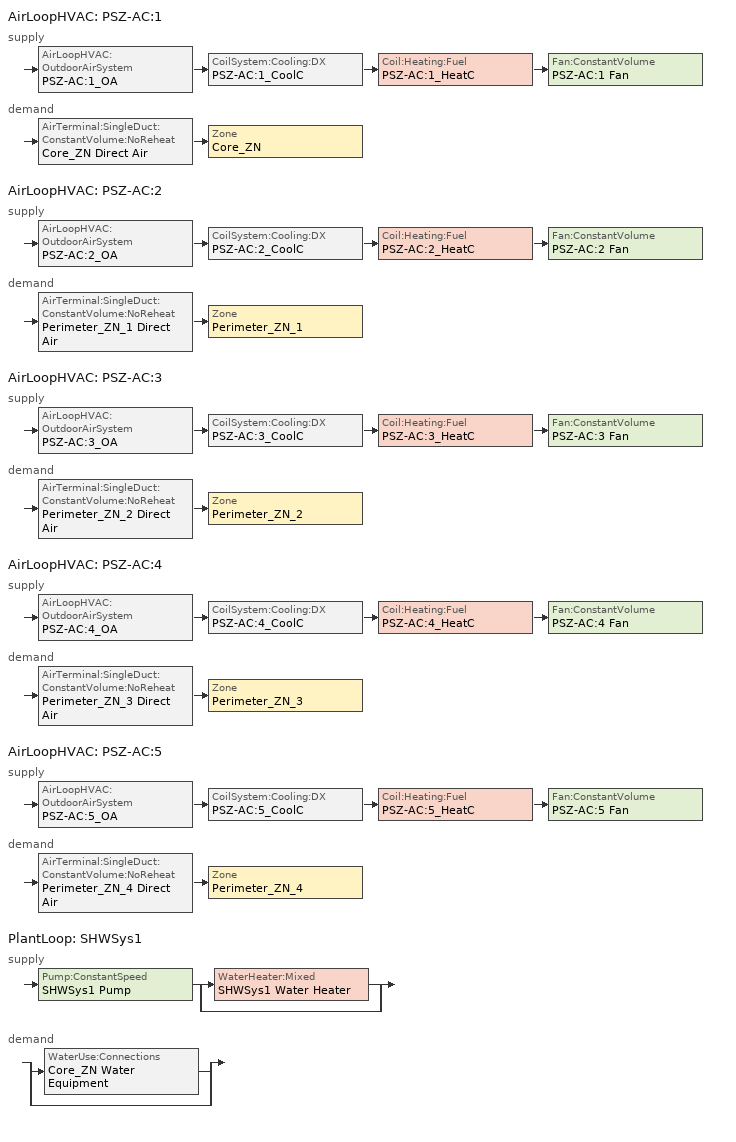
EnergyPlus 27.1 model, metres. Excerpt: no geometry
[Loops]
AirLoopHVAC 'PSZ-AC:1'
 supply: AirLoopHVAC:OutdoorAirSystem 'PSZ-AC:1_OA' > CoilSystem:Cooling:DX 'PSZ-AC:1_CoolC' > Coil:Heating:Fuel 'PSZ-AC:1_HeatC' > Fan:ConstantVolume 'PSZ-AC:1 Fan'
 demand: AirTerminal:SingleDuct:ConstantVolume:NoReheat 'Core_ZN Direct Air' > Zone 'Core_ZN'
AirLoopHVAC 'PSZ-AC:2'
 supply: AirLoopHVAC:OutdoorAirSystem 'PSZ-AC:2_OA' > CoilSystem:Cooling:DX 'PSZ-AC:2_CoolC' > Coil:Heating:Fuel 'PSZ-AC:2_HeatC' > Fan:ConstantVolume 'PSZ-AC:2 Fan'
 demand: AirTerminal:SingleDuct:ConstantVolume:NoReheat 'Perimeter_ZN_1 Direct Air' > Zone 'Perimeter_ZN_1'
AirLoopHVAC 'PSZ-AC:3'
 supply: AirLoopHVAC:OutdoorAirSystem 'PSZ-AC:3_OA' > CoilSystem:Cooling:DX 'PSZ-AC:3_CoolC' > Coil:Heating:Fuel 'PSZ-AC:3_HeatC' > Fan:ConstantVolume 'PSZ-AC:3 Fan'
 demand: AirTerminal:SingleDuct:ConstantVolume:NoReheat 'Perimeter_ZN_2 Direct Air' > Zone 'Perimeter_ZN_2'
AirLoopHVAC 'PSZ-AC:4'
 supply: AirLoopHVAC:OutdoorAirSystem 'PSZ-AC:4_OA' > CoilSystem:Cooling:DX 'PSZ-AC:4_CoolC' > Coil:Heating:Fuel 'PSZ-AC:4_HeatC' > Fan:ConstantVolume 'PSZ-AC:4 Fan'
 demand: AirTerminal:SingleDuct:ConstantVolume:NoReheat 'Perimeter_ZN_3 Direct Air' > Zone 'Perimeter_ZN_3'
AirLoopHVAC 'PSZ-AC:5'
 supply: AirLoopHVAC:OutdoorAirSystem 'PSZ-AC:5_OA' > CoilSystem:Cooling:DX 'PSZ-AC:5_CoolC' > Coil:Heating:Fuel 'PSZ-AC:5_HeatC' > Fan:ConstantVolume 'PSZ-AC:5 Fan'
 demand: AirTerminal:SingleDuct:ConstantVolume:NoReheat 'Perimeter_ZN_4 Direct Air' > Zone 'Perimeter_ZN_4'
PlantLoop 'SHWSys1'
 supply: Pump:ConstantSpeed 'SHWSys1 Pump' > split
  | WaterHeater:Mixed 'SHWSys1 Water Heater'
  | bypass
 demand: split
  | WaterUse:Connections 'Core_ZN Water Equipment'
  | bypass
[WindowMaterial:Glazing]
Theoretical Glass [68]: Optical Data Type=SpectralAverage; Thickness {m}=0.003; Solar Transmittance at Normal Incidence=0.2442; Front Side Solar Reflectance at Normal Incidence=0.7058; Back Side Solar Reflectance at Normal Incidence=0.7058; Visible Transmittance at Normal Incidence=0.3192; Front Side Visible Reflectance at Normal Incidence=0.6308; Back Side Visible Reflectance at Normal Incidence=0.6308; Infrared Transmittance at Normal Incidence=0; Front Side Infrared Hemispherical Emissivity=0.9; Back Side Infrared Hemispherical Emissivity=0.9; Conductivity {W/m-K}=0.0199; Dirt Correction Factor for Solar and Visible Transmittance=1; Solar Diffusing=No
[Material] Thermal Absorptance=0.9
Name | Roughness | Thickness {m} | Conductivity {W/m-K} | Density {kg/m3} | Specific Heat {J/kg-K} | Solar Absorptance | Visible Absorptance
Wood Shingles | VeryRough | 0.0178 | 0.115 | 513 | 1255 | 0.78 | 0.78
1IN Wood Decking | MediumSmooth | 0.0254 | 0.1211 | 593 | 2510 | 0.78 | 0.78
Roof Insulation [2] | MediumRough | 0.2216 | 0.049 | 265 | 836.8 | 0.7 | 0.7
1/2IN Gypsum | Smooth | 0.0127 | 0.16 | 784.9 | 830 | 0.92 | 0.92
GP01 1/2 GYPSUM | Smooth | 0.0127 | 0.16 | 800 | 1090 | 0.7 | 0.5
1IN Stucco | Smooth | 0.0253 | 0.6918 | 1858 | 837 | 0.92 | 0.92
8IN Concrete HW | MediumRough | 0.2033 | 1.7296 | 2243 | 837 | 0.65 | 0.65
Wall Insulation [4] | MediumRough | 0.0339 | 0.0432 | 91 | 837 | 0.5 | 0.5
MAT-CC05 4 HW CONCRETE | Rough | 0.1016 | 1.311 | 2240 | 836.8 | 0.7 | 0.7
Floor Insulation [1] | MediumRough | 0.0464 | 0.045 | 265 | 836.8 | 0.7 | 0.7
MAT-CC05 8 HW CONCRETE | Rough | 0.2032 | 1.311 | 2240 | 836.8 | 0.7 | 0.7
Std Wood 6inch | MediumSmooth | 0.15 | 0.12 | 540 | 1210 | 0.7 | 0.7
Std MAT-CC05 4  MW CONCRETE | Rough | 0.1 | 0.858 | 1968 | 836.8 | 0.7 | 0.2
[Material:NoMass] Roughness=VeryRough; Thermal Absorptance=0.9; Solar Absorptance=0.7; Visible Absorptance=0.8
Name | Thermal Resistance {m2-K/W}
CP02 CARPET PAD | 0.2165
Std CP02 CARPET PAD | 0.21648
[Construction]
InteriorFurnishings: Std Wood 6inch
INT-FLOOR-UNDERSIDE: Std CP02 CARPET PAD, Std MAT-CC05 4  MW CONCRETE
window_south; window_east; window_north; window_west: Theoretical Glass [68]
roofs: Wood Shingles, 1IN Wood Decking, Roof Insulation [2], 1/2IN Gypsum
int-walls: GP01 1/2 GYPSUM, GP01 1/2 GYPSUM
ext-walls: 1IN Stucco, 8IN Concrete HW, Wall Insulation [4], 1/2IN Gypsum
ext-slab: MAT-CC05 4 HW CONCRETE, CP02 CARPET PAD
exposed-floor: Floor Insulation [1], MAT-CC05 8 HW CONCRETE, CP02 CARPET PAD
[ComponentCost:LineItem]
Name | Line Item Type | Item | Cost per Area {$/m2} | Cost per Each {$} | Quantity | Cost per Unit of Output Capacity {$/kW}
Interior Furnishings | Construction | InteriorFurnishings | 1
Interior Floor | Construction | INT-FLOOR-UNDERSIDE | 15
south:window_south | Construction | window_south | 243.623
east:window_east | Construction | window_east | 243.623
north:window_north | Construction | window_north | 243.623
west:window_west | Construction | window_west | 243.623
roofs:roofs | Construction | roofs | 14.9259
int-walls:int-walls | Construction | int-walls | 1
ext-walls:ext-walls | Construction | ext-walls | 41.16
ext-slab:ext-slab | Construction | ext-slab | 24.86
exposed-floor:exposed-floor | Construction | exposed-floor | 32.9966
People:Core_ZN | General | Core_ZN |  | 1 | 8.0516
LIGHTING EQUIP:Core_ZN | Lights | Core_ZN |  |  |  | 1
ElectricEquipment:Core_ZN:MiscPlug | General | Core_ZN |  | 1 | 1.2077
Infiltration:Perimeter_ZN_1 | General | Perimeter_ZN_1 |  | 1 | 0.0596
People:Perimeter_ZN_1 | General | Perimeter_ZN_1 |  | 1 | 6.1036
LIGHTING EQUIP:Perimeter_ZN_1 | Lights | Perimeter_ZN_1 |  |  |  | 1
ElectricEquipment:Perimeter_ZN_1:MiscPlug | General | Perimeter_ZN_1 |  | 1 | 0.9155
Infiltration:Perimeter_ZN_2 | General | Perimeter_ZN_2 |  | 1 | 0.0376
People:Perimeter_ZN_2 | General | Perimeter_ZN_2 |  | 1 | 3.6207
LIGHTING EQUIP:Perimeter_ZN_2 | Lights | Perimeter_ZN_2 |  |  |  | 1
ElectricEquipment:Perimeter_ZN_2:MiscPlug | General | Perimeter_ZN_2 |  | 1 | 0.5431
Infiltration:Perimeter_ZN_3 | General | Perimeter_ZN_3 |  | 1 | 0.0596
People:Perimeter_ZN_3 | General | Perimeter_ZN_3 |  | 1 | 6.1036
LIGHTING EQUIP:Perimeter_ZN_3 | Lights | Perimeter_ZN_3 |  |  |  | 1
ElectricEquipment:Perimeter_ZN_3:MiscPlug | General | Perimeter_ZN_3 |  | 1 | 0.9155
Infiltration:Perimeter_ZN_4 | General | Perimeter_ZN_4 |  | 1 | 0.0376
People:Perimeter_ZN_4 | General | Perimeter_ZN_4 |  | 1 | 3.6207
LIGHTING EQUIP:Perimeter_ZN_4 | Lights | Perimeter_ZN_4 |  |  |  | 1
ElectricEquipment:Perimeter_ZN_4:MiscPlug | General | Perimeter_ZN_4 |  | 1 | 0.5431
Infiltration:Attic | General | Attic |  | 1 | 0.2001
[Zone] Type=1; Multiplier=1; Ceiling Height {m}=-9999; Floor Area {m2}=autocalculate; Part of Total Floor Area=Yes
Name | Volume {m3}
Core_ZN | 456.4551
Perimeter_ZN_1; Perimeter_ZN_3 | 346.0225
Perimeter_ZN_2; Perimeter_ZN_4 | 205.265
Attic | 720.1877
[InternalMass] Construction=InteriorFurnishings
Name | Zone or ZoneList | Surface Area {m2}
Core_ZN_InternalMass_1 | Core_ZN | 299.3148
Perimeter_ZN_1_InternalMass_1 | Perimeter_ZN_1 | 226.9
Perimeter_ZN_2_InternalMass_1 | Perimeter_ZN_2 | 134.6
Perimeter_ZN_3_InternalMass_1 | Perimeter_ZN_3 | 226.9
Perimeter_ZN_4_InternalMass_1 | Perimeter_ZN_4 | 134.6
[People] Number of People Schedule=BLDG_OCC_SCH; Number of People Calculation Method=People; Fraction Radiant=0.3; Sensible Heat Fraction=AUTOCALCULATE; Activity Level Schedule=ACTIVITY_SCH; Carbon Dioxide Generation Rate {m3/s-W}=3.82E-8; Enable ASHRAE 55 Comfort Warnings=No; Mean Radiant Temperature Calculation Type=EnclosureAveraged; Work Efficiency Schedule=WORK_EFF_SCH; Clothing Insulation Calculation Method=ClothingInsulationSchedule; Clothing Insulation Schedule=CLOTHING_SCH; Air Velocity Schedule=AIR_VELO_SCH; Thermal Comfort Model 1 Type=FANGER
Name | Zone or ZoneList or Space or SpaceList | Number of People
Core_ZN | Core_ZN | 8.0516
Perimeter_ZN_1 | Perimeter_ZN_1 | 6.1036
Perimeter_ZN_2 | Perimeter_ZN_2 | 3.6207
Perimeter_ZN_3 | Perimeter_ZN_3 | 6.1036
Perimeter_ZN_4 | Perimeter_ZN_4 | 3.6207
[Lights] Schedule=BLDG_LIGHT_SCH; Design Level Calculation Method=LightingLevel; Return Air Fraction=0; Fraction Radiant=0.7; Fraction Visible=0.2; Fraction Replaceable=1; Return Air Fraction Calculated from Plenum Temperature=No
Name | Zone or ZoneList or Space or SpaceList | Lighting Level {W}
Core_ZN_Lights | Core_ZN | 1610.31
Perimeter_ZN_1_Lights | Perimeter_ZN_1 | 1220.72
Perimeter_ZN_2_Lights | Perimeter_ZN_2 | 724.148
Perimeter_ZN_3_Lights | Perimeter_ZN_3 | 1220.72
Perimeter_ZN_4_Lights | Perimeter_ZN_4 | 724.148
[ElectricEquipment] Schedule=BLDG_EQUIP_SCH; Design Level Calculation Method=EquipmentLevel; Fraction Latent=0; Fraction Radiant=0.5; Fraction Lost=0
Name | Zone or ZoneList or Space or SpaceList | Design Level {W}
Core_ZN_MiscPlug_Equip | Core_ZN | 1207.74
Perimeter_ZN_1_MiscPlug_Equip | Perimeter_ZN_1 | 915.5415
Perimeter_ZN_2_MiscPlug_Equip | Perimeter_ZN_2 | 543.111
Perimeter_ZN_3_MiscPlug_Equip | Perimeter_ZN_3 | 915.5415
Perimeter_ZN_4_MiscPlug_Equip | Perimeter_ZN_4 | 543.111
[Sizing:Zone] Zone Cooling Design Supply Air Temperature Input Method=SupplyAirTemperature; Zone Cooling Design Supply Air Temperature {C}=14; Zone Heating Design Supply Air Temperature Input Method=SupplyAirTemperature; Zone Heating Design Supply Air Temperature {C}=40; Zone Cooling Design Supply Air Humidity Ratio {kgWater/kgDryAir}=0.0085; Zone Heating Design Supply Air Humidity Ratio {kgWater/kgDryAir}=0.008; Zone Heating Sizing Factor=0; Zone Cooling Sizing Factor=0; Cooling Design Air Flow Method=DesignDay; Cooling Design Air Flow Rate {m3/s}=0; Cooling Minimum Air Flow {m3/s}=0; Cooling Minimum Air Flow Fraction=0; Heating Design Air Flow Method=DesignDay; Heating Design Air Flow Rate {m3/s}=0; Account for Dedicated Outdoor Air System=No; Dedicated Outdoor Air System Control Strategy=NeutralSupplyAir; Dedicated Outdoor Air Low Setpoint Temperature for Design {C}=autosize; Dedicated Outdoor Air High Setpoint Temperature for Design {C}=autosize
Name | Design Specification Outdoor Air Object
Core_ZN | SZ DSOA Core_ZN
Perimeter_ZN_1 | SZ DSOA Perimeter_ZN_1
Perimeter_ZN_2 | SZ DSOA Perimeter_ZN_2
Perimeter_ZN_3 | SZ DSOA Perimeter_ZN_3
Perimeter_ZN_4 | SZ DSOA Perimeter_ZN_4
[DesignSpecification:OutdoorAir] Outdoor Air Method=Flow/Zone; Outdoor Air Flow per Zone Floor Area {m3/s-m2}=0
Name | Outdoor Air Flow per Zone {m3/s}
SZ DSOA Core_ZN | 0.0805157
SZ DSOA Perimeter_ZN_1; SZ DSOA Perimeter_ZN_3 | 0.0610361
SZ DSOA Perimeter_ZN_2; SZ DSOA Perimeter_ZN_4 | 0.0362074
[ZoneControl:Thermostat] Control Type Schedule=Dual Zone Control Type Sched
Name | Zone or ZoneList | Control 1
Core_ZN Thermostat | Core_ZN | Core_ZN DualSPSched
Perimeter_ZN_1 Thermostat | Perimeter_ZN_1 | Perimeter_ZN_1 DualSPSched
Perimeter_ZN_2 Thermostat | Perimeter_ZN_2 | Perimeter_ZN_2 DualSPSched
Perimeter_ZN_3 Thermostat | Perimeter_ZN_3 | Perimeter_ZN_3 DualSPSched
Perimeter_ZN_4 Thermostat | Perimeter_ZN_4 | Perimeter_ZN_4 DualSPSched
[ThermostatSetpoint:DualSetpoint] Heating Setpoint Temperature Schedule=HtgSetP_Sch; Cooling Setpoint Temperature Schedule=ClgSetP_Sch
Core_ZN DualSPSched; Perimeter_ZN_1 DualSPSched; Perimeter_ZN_2 DualSPSched; Perimeter_ZN_3 DualSPSched; Perimeter_ZN_4 DualSPSched
[Zone equipment]
Core_ZN: Core_ZN Direct Air
Perimeter_ZN_1: Perimeter_ZN_1 Direct Air
Perimeter_ZN_2: Perimeter_ZN_2 Direct Air
Perimeter_ZN_3: Perimeter_ZN_3 Direct Air
Perimeter_ZN_4: Perimeter_ZN_4 Direct Air
[AirTerminal:SingleDuct:ConstantVolume:NoReheat] Availability Schedule=ALWAYS_ON; Maximum Air Flow Rate {m3/s}=AUTOSIZE
Core_ZN Direct Air; Perimeter_ZN_1 Direct Air; Perimeter_ZN_2 Direct Air; Perimeter_ZN_3 Direct Air; Perimeter_ZN_4 Direct Air
[SetpointManager:SingleZone:Reheat] Control Variable=Temperature; Minimum Supply Air Temperature {C}=10; Maximum Supply Air Temperature {C}=50
Name | Control Zone | Setpoint Node or NodeList
SupAirTemp MngrCore_ZN | Core_ZN | PSZ-AC:1 Supply Equipment Outlet Node
SupAirTemp MngrPerimeter_ZN_1 | Perimeter_ZN_1 | PSZ-AC:2 Supply Equipment Outlet Node
SupAirTemp MngrPerimeter_ZN_2 | Perimeter_ZN_2 | PSZ-AC:3 Supply Equipment Outlet Node
SupAirTemp MngrPerimeter_ZN_3 | Perimeter_ZN_3 | PSZ-AC:4 Supply Equipment Outlet Node
SupAirTemp MngrPerimeter_ZN_4 | Perimeter_ZN_4 | PSZ-AC:5 Supply Equipment Outlet Node
[WaterUse:Connections]
Core_ZN Water Equipment: Water Use Equipment 1=Core_ZN Water Equipment
[WaterUse:Equipment]
Core_ZN Water Equipment: Peak Flow Rate {m3/s}=3.15444e-06; Flow Rate Fraction Schedule=BLDG_SWH_SCH; Target Temperature Schedule=Core_ZN Water Equipment Temp Sched; Hot Water Supply Temperature Schedule=Core_ZN Water Equipment Hot Supply Temp Sched; Zone=Core_ZN; Sensible Fraction Schedule=Core_ZN Water Equipment Sensible fract sched; Latent Fraction Schedule=Core_ZN Water Equipment Latent fract sched
[ZoneInfiltration:DesignFlowRate] Design Flow Rate Calculation Method=Flow/Zone; Constant Term Coefficient=1; Temperature Term Coefficient=0; Velocity Term Coefficient=0; Velocity Squared Term Coefficient=0
Name | Zone or ZoneList or Space or SpaceList | Schedule | Design Flow Rate {m3/s}
Perimeter_ZN_1_Infiltration | Perimeter_ZN_1 | INFIL_QUARTER_ON_SCH | 0.0596
Perimeter_ZN_2_Infiltration | Perimeter_ZN_2 | INFIL_QUARTER_ON_SCH | 0.0376
Perimeter_ZN_3_Infiltration | Perimeter_ZN_3 | INFIL_QUARTER_ON_SCH | 0.0596
Perimeter_ZN_4_Infiltration | Perimeter_ZN_4 | INFIL_QUARTER_ON_SCH | 0.0376
Attic_Infiltration | Attic | ALWAYS_ON | 0.2001
[AirLoopHVAC] Design Supply Air Flow Rate {m3/s}=AUTOSIZE
PSZ-AC:1; PSZ-AC:2; PSZ-AC:3; PSZ-AC:4; PSZ-AC:5
[SetpointManager:MixedAir] Control Variable=Temperature
Name | Setpoint Node or NodeList
PSZ-AC:1_CoolC SAT Manager | PSZ-AC:1_CoolC-PSZ-AC:1_HeatCNode
PSZ-AC:1_HeatC MixedAir Manager | PSZ-AC:1_HeatC-PSZ-AC:1 FanNode
PSZ-AC:1_OAMixed Air Temp Manager | PSZ-AC:1_OA-PSZ-AC:1_CoolCNode
PSZ-AC:2_CoolC SAT Manager | PSZ-AC:2_CoolC-PSZ-AC:2_HeatCNode
PSZ-AC:2_HeatC MixedAir Manager | PSZ-AC:2_HeatC-PSZ-AC:2 FanNode
PSZ-AC:2_OAMixed Air Temp Manager | PSZ-AC:2_OA-PSZ-AC:2_CoolCNode
PSZ-AC:3_CoolC SAT Manager | PSZ-AC:3_CoolC-PSZ-AC:3_HeatCNode
PSZ-AC:3_HeatC MixedAir Manager | PSZ-AC:3_HeatC-PSZ-AC:3 FanNode
PSZ-AC:3_OAMixed Air Temp Manager | PSZ-AC:3_OA-PSZ-AC:3_CoolCNode
PSZ-AC:4_CoolC SAT Manager | PSZ-AC:4_CoolC-PSZ-AC:4_HeatCNode
PSZ-AC:4_HeatC MixedAir Manager | PSZ-AC:4_HeatC-PSZ-AC:4 FanNode
PSZ-AC:4_OAMixed Air Temp Manager | PSZ-AC:4_OA-PSZ-AC:4_CoolCNode
PSZ-AC:5_CoolC SAT Manager | PSZ-AC:5_CoolC-PSZ-AC:5_HeatCNode
PSZ-AC:5_HeatC MixedAir Manager | PSZ-AC:5_HeatC-PSZ-AC:5 FanNode
PSZ-AC:5_OAMixed Air Temp Manager | PSZ-AC:5_OA-PSZ-AC:5_CoolCNode
[Sizing:System] Type of Load to Size On=Sensible; Design Outdoor Air Flow Rate {m3/s}=AUTOSIZE; Central Heating Maximum System Air Flow Ratio=0.3; Preheat Design Temperature {C}=7; Preheat Design Humidity Ratio {kgWater/kgDryAir}=0.008; Precool Design Temperature {C}=12.8; Precool Design Humidity Ratio {kgWater/kgDryAir}=0.008; Central Cooling Design Supply Air Temperature {C}=12.8; Central Heating Design Supply Air Temperature {C}=40; Type of Zone Sum to Use=NonCoincident; 100% Outdoor Air in Cooling=No; 100% Outdoor Air in Heating=No; Central Cooling Design Supply Air Humidity Ratio {kgWater/kgDryAir}=0.0085; Central Heating Design Supply Air Humidity Ratio {kgWater/kgDryAir}=0.008; Cooling Supply Air Flow Rate Method=DesignDay; Cooling Supply Air Flow Rate {m3/s}=0; Heating Supply Air Flow Rate Method=DesignDay; Heating Supply Air Flow Rate {m3/s}=0; Zone Maximum Outdoor Air Fraction=1; Cooling Design Capacity Method=CoolingDesignCapacity; Cooling Design Capacity {W}=autosize; Heating Design Capacity Method=HeatingDesignCapacity; Heating Design Capacity {W}=autosize; Central Cooling Capacity Control Method=VAV
PSZ-AC:1; PSZ-AC:2; PSZ-AC:3; PSZ-AC:4; PSZ-AC:5
[AvailabilityManager:NightCycle] Applicability Schedule=Always_On; Fan Schedule=HVACOperationSchd; Control Type=CycleOnAny; Thermostat Tolerance {deltaC}=1; Cycling Run Time Control Type=FixedRunTime; Cycling Run Time {s}=1800
PSZ-AC:1 Availability Manager; PSZ-AC:2 Availability Manager; PSZ-AC:3 Availability Manager; PSZ-AC:4 Availability Manager; PSZ-AC:5 Availability Manager
[Controller:OutdoorAir] Minimum Outdoor Air Flow Rate {m3/s}=AUTOSIZE; Maximum Outdoor Air Flow Rate {m3/s}=AUTOSIZE; Economizer Control Type=NoEconomizer; Economizer Control Action Type=ModulateFlow; Economizer Maximum Limit Dry-Bulb Temperature {C}=28; Economizer Maximum Limit Enthalpy {J/kg}=64000; Economizer Minimum Limit Dry-Bulb Temperature {C}=0; Lockout Type=NoLockout; Minimum Limit Type=FixedMinimum; Minimum Outdoor Air Schedule=MinOA_Sched
PSZ-AC:1_OA_Controller; PSZ-AC:2_OA_Controller; PSZ-AC:3_OA_Controller; PSZ-AC:4_OA_Controller; PSZ-AC:5_OA_Controller
[CoilSystem:Cooling:DX] Availability Schedule=ALWAYS_ON
Name | Cooling Coil
PSZ-AC:1_CoolC | PSZ-AC:1_CoolC DXCoil
PSZ-AC:2_CoolC | PSZ-AC:2_CoolC DXCoil
PSZ-AC:3_CoolC | PSZ-AC:3_CoolC DXCoil
PSZ-AC:4_CoolC | PSZ-AC:4_CoolC DXCoil
PSZ-AC:5_CoolC | PSZ-AC:5_CoolC DXCoil
[Coil:Cooling:DX:SingleSpeed] Availability Schedule=ALWAYS_ON; Gross Rated Total Cooling Capacity {W}=AUTOSIZE; Gross Rated Sensible Heat Ratio=AUTOSIZE; Gross Rated Cooling COP {W/W}=3.04924; Rated Air Flow Rate {m3/s}=AUTOSIZE; 2023 Rated Evaporator Fan Power Per Volume Flow Rate {W/(m3/s)}=934.4
Name | Total Cooling Capacity Function of Temperature Curve | Total Cooling Capacity Function of Flow Fraction Curve | Energy Input Ratio Function of Temperature Curve | Energy Input Ratio Function of Flow Fraction Curve | Part Load Fraction Correlation Curve
PSZ-AC:1_CoolC DXCoil | PSZ-AC:1_CoolCLennoxStandard10Ton_TGA120S2B_CapFT | PSZ-AC:1_CoolCLennoxStandard10Ton_TGA120S2B_CapFF | PSZ-AC:1_CoolCLennoxStandard10Ton_TGA120S2B_EIRFT | PSZ-AC:1_CoolCLennoxStandard10Ton_TGA120S2B_EIRFFF | PSZ-AC:1_CoolCLennoxStandard10Ton_TGA120S2B_PLR
PSZ-AC:2_CoolC DXCoil | PSZ-AC:2_CoolCLennoxStandard10Ton_TGA120S2B_CapFT | PSZ-AC:2_CoolCLennoxStandard10Ton_TGA120S2B_CapFF | PSZ-AC:2_CoolCLennoxStandard10Ton_TGA120S2B_EIRFT | PSZ-AC:2_CoolCLennoxStandard10Ton_TGA120S2B_EIRFFF | PSZ-AC:2_CoolCLennoxStandard10Ton_TGA120S2B_PLR
PSZ-AC:3_CoolC DXCoil | PSZ-AC:3_CoolCLennoxStandard10Ton_TGA120S2B_CapFT | PSZ-AC:3_CoolCLennoxStandard10Ton_TGA120S2B_CapFF | PSZ-AC:3_CoolCLennoxStandard10Ton_TGA120S2B_EIRFT | PSZ-AC:3_CoolCLennoxStandard10Ton_TGA120S2B_EIRFFF | PSZ-AC:3_CoolCLennoxStandard10Ton_TGA120S2B_PLR
PSZ-AC:4_CoolC DXCoil | PSZ-AC:4_CoolCLennoxStandard10Ton_TGA120S2B_CapFT | PSZ-AC:4_CoolCLennoxStandard10Ton_TGA120S2B_CapFF | PSZ-AC:4_CoolCLennoxStandard10Ton_TGA120S2B_EIRFT | PSZ-AC:4_CoolCLennoxStandard10Ton_TGA120S2B_EIRFFF | PSZ-AC:4_CoolCLennoxStandard10Ton_TGA120S2B_PLR
PSZ-AC:5_CoolC DXCoil | PSZ-AC:5_CoolCLennoxStandard10Ton_TGA120S2B_CapFT | PSZ-AC:5_CoolCLennoxStandard10Ton_TGA120S2B_CapFF | PSZ-AC:5_CoolCLennoxStandard10Ton_TGA120S2B_EIRFT | PSZ-AC:5_CoolCLennoxStandard10Ton_TGA120S2B_EIRFFF | PSZ-AC:5_CoolCLennoxStandard10Ton_TGA120S2B_PLR
[Coil:Heating:Fuel] Availability Schedule=ALWAYS_ON; Fuel Type=NaturalGas; Burner Efficiency=0.8; Nominal Capacity {W}=AUTOSIZE
PSZ-AC:1_HeatC; PSZ-AC:2_HeatC; PSZ-AC:3_HeatC; PSZ-AC:4_HeatC; PSZ-AC:5_HeatC
[Fan:ConstantVolume] Availability Schedule=HVACOperationSchd; Fan Total Efficiency=0.263678; Pressure Rise {Pa}=500; Maximum Flow Rate {m3/s}=AUTOSIZE; Motor Efficiency=0.825; Motor In Airstream Fraction=1
PSZ-AC:1 Fan; PSZ-AC:2 Fan; PSZ-AC:3 Fan; PSZ-AC:4 Fan; PSZ-AC:5 Fan
[PlantLoop]
SHWSys1: Fluid Type=Water; Plant Equipment Operation Scheme=SHWSys1 Loop Operation Scheme List; Maximum Loop Temperature {C}=60; Minimum Loop Temperature {C}=10; Maximum Loop Flow Rate {m3/s}=AUTOSIZE; Minimum Loop Flow Rate {m3/s}=0; Plant Loop Volume {m3}=AUTOSIZE; Load Distribution Scheme=Optimal
[Sizing:Plant]
SHWSys1: Loop Type=Heating; Design Loop Exit Temperature {C}=60; Loop Design Temperature Difference {deltaC}=5
[SetpointManager:Scheduled]
SHWSys1 Loop Setpoint Manager: Control Variable=Temperature; Schedule=SHWSys1-Loop-Temp-Schedule; Setpoint Node or NodeList=SHWSys1 Supply Outlet Node
[PlantEquipmentOperationSchemes]
SHWSys1 Loop Operation Scheme List: Control Scheme 1=SHWSys1 Operation Scheme; Control Scheme 1 Schedule=PlantOnSched
[PlantEquipmentOperation:HeatingLoad]
SHWSys1 Operation Scheme: Load Range 1 Lower Limit {W}=0; Load Range 1 Upper Limit {W}=1000000000000000; Range 1 Equipment List=SHWSys1 Equipment List
[PlantEquipmentList]
SHWSys1 Equipment List: SHWSys1 Water Heater
[Pump:ConstantSpeed]
SHWSys1 Pump: Design Flow Rate {m3/s}=AUTOSIZE; Design Pump Head {Pa}=0.001; Design Power Consumption {W}=AUTOSIZE; Motor Efficiency=1; Fraction of Motor Inefficiencies to Fluid Stream=0; Pump Control Type=Intermittent
[WaterHeater:Mixed]
SHWSys1 Water Heater: Tank Volume {m3}=0.1514; Setpoint Temperature Schedule=SHWSys1 Water Heater Setpoint Temperature Schedule Name; Deadband Temperature Difference {deltaC}=2; Maximum Temperature Limit {C}=82.2222; Heater Control Type=Cycle; Heater Maximum Capacity {W}=845000; Heater Fuel Type=NATURALGAS; Heater Thermal Efficiency=0.8; Off Cycle Parasitic Fuel Consumption Rate {W}=20; Off Cycle Parasitic Fuel Type=NATURALGAS; Off Cycle Parasitic Heat Fraction to Tank=0.8; On Cycle Parasitic Fuel Type=NATURALGAS; Ambient Temperature Indicator=SCHEDULE; Ambient Temperature Schedule=SHWSys1 Water Heater Ambient Temperature Schedule Name; Off Cycle Loss Coefficient to Ambient Temperature {W/K}=6; On Cycle Loss Coefficient to Ambient Temperature {W/K}=6; Use Side Effectiveness=1; Source Side Effectiveness=1; Use Side Design Flow Rate {m3/s}=AUTOSIZE; Source Side Design Flow Rate {m3/s}=AUTOSIZE; Indirect Water Heating Recovery Time {hr}=1.5
[Exterior:Lights]
Exterior Facade Lighting: Schedule=ALWAYS_ON; Design Level {W}=1514.09; Control Option=AstronomicalClock
[UtilityCost:Tariff]
Name | Output Meter | Conversion Factor Choice | Time of Use Period Schedule | Season Schedule | Demand Window Length | Monthly Charge or Variable | Group
NevadaPower_LGS-3_LargeGeneral | Electricity:Facility | kWh | NevadaPowTOUSched | NevadaPowSeasonsSched | HalfHour | 184 | Comm Elect
NevadaPower_LGS-2_LargeGeneral | Electricity:Facility | kWh | NevadaPowTOUSched | NevadaPowSeasonsSched | HalfHour | 179 | Comm Elect
NevadaPower_LGS-1_LargeGeneral | Electricity:Facility | kWh |  |  | HalfHour | 15.7 | Comm Elect
NevadaPower_GS_GeneralService | Electricity:Facility | kWh |  |  | HalfHour | 11 | Comm Elect
NV_EIAMonthlyRateGas | NaturalGas:Facility | MCF |  |  |  | 0 | Comm Gas
[UtilityCost:Charge:Simple]
Name | Utility Cost Charge Simple | Tariff | Source Variable | Season | Category Variable | Cost per Unit Value or Variable
 | SummerPeakEnergyCharge | NevadaPower_LGS-3_LargeGeneral | PeakEnergy | Summer | EnergyCharges | 0.0858
 | SummerOffPeakEnergyCharge | NevadaPower_LGS-3_LargeGeneral | OffPeakEnergy | Summer | EnergyCharges | 0.0484
 | SummerShoulderEnergyCharge | NevadaPower_LGS-3_LargeGeneral | ShoulderEnergy | Summer | EnergyCharges | 0.0706
 | WinterEnergyCharge | NevadaPower_LGS-3_LargeGeneral | totalEnergy | Winter | EnergyCharges | 0.04925
 | DeferredAccountingEnergyCharge | NevadaPower_LGS-3_LargeGeneral | totalEnergy | Annual | EnergyCharges | 0.0128
 | FacilitiesDemandCharge | NevadaPower_LGS-3_LargeGeneral | totalDemand | Annual | DemandCharges | 2.94
 | WinterDemandCharge | NevadaPower_LGS-3_LargeGeneral | totalDemand | Winter | DemandCharges | 0.5
 | SummerOnPeakDemandCharge | NevadaPower_LGS-3_LargeGeneral | PeakDemand | Summer | DemandCharges | 8.36
 | SummerShoulderDemandCharge | NevadaPower_LGS-3_LargeGeneral | ShoulderDemand | Summer | DemandCharges | 0.43
 | TaxofSixPtfivePercent | NevadaPower_LGS-3_LargeGeneral | SubTotal | Annual | Taxes | 0.065
 | SummerPeakEnergyCharge | NevadaPower_LGS-2_LargeGeneral | PeakEnergy | Summer | EnergyCharges | 0.0889
 | SummerOffPeakEnergyCharge | NevadaPower_LGS-2_LargeGeneral | OffPeakEnergy | Summer | EnergyCharges | 0.0502
 | SummerShoulderEnergyCharge | NevadaPower_LGS-2_LargeGeneral | ShoulderEnergy | Summer | EnergyCharges | 0.0725
 | WinterEnergyCharge | NevadaPower_LGS-2_LargeGeneral | totalEnergy | Winter | EnergyCharges | 0.0509
 | DeferredAccountingEnergyCharge | NevadaPower_LGS-2_LargeGeneral | totalEnergy | Annual | EnergyCharges | 0.0128
 | FacilitiesDemandCharge | NevadaPower_LGS-2_LargeGeneral | totalDemand | Annual | DemandCharges | 2.74
 | WinterDemandCharge | NevadaPower_LGS-2_LargeGeneral | totalDemand | Winter | DemandCharges | 0.25
 | SummerOnPeakDemandCharge | NevadaPower_LGS-2_LargeGeneral | PeakDemand | Summer | DemandCharges | 7.16
 | SummerShoulderDemandCharge | NevadaPower_LGS-2_LargeGeneral | ShoulderDemand | Summer | DemandCharges | 0.39
 | TaxofSixPtfivePercent | NevadaPower_LGS-2_LargeGeneral | SubTotal | Annual | Taxes | 0.065
 | AnnualElectConsumpCharge | NevadaPower_LGS-1_LargeGeneral | totalEnergy | Annual | EnergyCharges | 0.0646
 | AnnualDefferredAccountingCharge | NevadaPower_LGS-1_LargeGeneral | totalEnergy | Annual | EnergyCharges | 0.0128
 | AnnualFacilitiesDemandCharge | NevadaPower_LGS-1_LargeGeneral | totalDemand | Annual | DemandCharges | 3.77
 | AnnualDemandCharge | NevadaPower_LGS-1_LargeGeneral | totalDemand | Annual | DemandCharges | 1.1
 | TaxofSixPtfivePercent | NevadaPower_LGS-1_LargeGeneral | SubTotal | Annual | Taxes | 0.065
 | AnnualElectConsumpCharge | NevadaPower_GS_GeneralService | totalEnergy | Annual | EnergyCharges | 0.0783
 | AnnualDefferredAccountingCharge | NevadaPower_GS_GeneralService | totalEnergy | Annual | EnergyCharges | 0.0128
 | TaxofSixPtfivePercent | NevadaPower_GS_GeneralService | SubTotal | Annual | Taxes | 0.065
 | MonthlyRateGasCharge | NV_EIAMonthlyRateGas | totalEnergy | Annual | EnergyCharges | NV_MonthlyGasRates
 | TaxofSixPtfivePercent | NV_EIAMonthlyRateGas | SubTotal | Annual | Taxes | 0.065
[UtilityCost:Qualify] Season=Annual; Threshold Test=Count
Name | Utility Cost Qualify | Tariff | Variable | Qualify Type | Threshold Value or Variable | Number of Months
 | MinDemand1000kw | NevadaPower_LGS-3_LargeGeneral | TotalDemand | Minimum | 1000 | 12
 | MinEnergy3500kwh | NevadaPower_LGS-3_LargeGeneral | TotalEnergy | Minimum | 3500 | 12
 | MinDemand300kw | NevadaPower_LGS-2_LargeGeneral | TotalDemand | Minimum | 300 | 12
 | MinEnergy3500kwh | NevadaPower_LGS-2_LargeGeneral | TotalEnergy | Minimum | 3500 | 12
 | MaxDemand1000kw | NevadaPower_LGS-2_LargeGeneral | TotalDemand | Maximum | 1000 | 1
 | MaxDemand300kw | NevadaPower_LGS-1_LargeGeneral | TotalDemand | Maximum | 300 | 1
 | MinEnergy3500kwh | NevadaPower_LGS-1_LargeGeneral | TotalEnergy | Minimum | 3500 | 12
 | MaxDemand300kw | NevadaPower_GS_GeneralService | TotalDemand | Maximum | 300 | 1
 | MaxEnergy3500kwh | NevadaPower_GS_GeneralService | TotalEnergy | Maximum | 3500 | 1
[UtilityCost:Variable]
NV_MonthlyGasRates: Tariff=NV_EIAMonthlyRateGas; Variable Type=Currency; January Value=7.51; February Value=7.65; March Value=7.82; April Value=7.88; May Value=7.78; June Value=8.22; July Value=8.87; August Value=9.26; September Value=9.02; October Value=9.31; November Value=7.45; December Value=7.24
[Schedule:Compact]
BLDG_LIGHT_SCH: Through: 12/31, For: Weekdays, Until: 05:00, 0.05, Until: 07:00, 0.1, Until: 08:00, 0.3, Until: 17:00, 0.9, Until: 18:00, 0.5, Until: 20:00, 0.3, Until: 22:00, 0.2, Until: 23:00, 0.1, Until: 24:00, 0.05, For: SummerDesignDay, Until: 24:00, 1, For: Saturday, Until: 06:00, 0.05, Until: 08:00, 0.1, Until: 12:00, 0.3, Until: 17:00, 0.15, Until: 24:00, 0.05, For: WinterDesignDay, Until: 24:00, 0, For: Sunday Holidays AllOtherDays, Until: 24:00, 0.05
BLDG_EQUIP_SCH: Through: 12/31, For: Weekdays, Until: 08:00, 0.4, Until: 12:00, 0.9, Until: 13:00, 0.8, Until: 17:00, 0.9, Until: 18:00, 0.5, Until: 24:00, 0.4, For: SummerDesignDay, Until: 24:00, 1, For: Saturday, Until: 06:00, 0.3, Until: 08:00, 0.4, Until: 12:00, 0.5, Until: 17:00, 0.35, Until: 24:00, 0.3, For: WinterDesignDay, Until: 24:00, 0, For: Sunday Holidays AllOtherDays, Until: 24:00, 0.3
BLDG_OCC_SCH: Through: 12/31, For: Weekdays, Until: 06:00, 0, Until: 07:00, 0.1, Until: 08:00, 0.2, Until: 12:00, 0.95, Until: 13:00, 0.5, Until: 17:00, 0.95, Until: 18:00, 0.3, Until: 20:00, 0.1, Until: 24:00, 0.05, For: SummerDesignDay, Until: 06:00, 0, Until: 22:00, 1, Until: 24:00, 0.05, For: Saturday, Until: 06:00, 0, Until: 08:00, 0.1, Until: 12:00, 0.3, Until: 17:00, 0.1, Until: 19:00, 0, Until: 24:00, 0, For: WinterDesignDay, Until: 24:00, 0, For: Sunday Holidays AllOtherDays, Until: 06:00, 0, Until: 18:00, 0, Until: 24:00, 0
INFIL_QUARTER_ON_SCH: Through: 12/31, For: Weekdays SummerDesignDay, Until: 06:00, 1, Until: 22:00, 0.25, Until: 24:00, 1, For: Saturday WinterDesignDay, Until: 06:00, 1, Until: 18:00, 0.25, Until: 24:00, 1, For: Sunday Holidays AllOtherDays, Until: 24:00, 1
BLDG_SWH_SCH: Through: 12/31, For: Weekdays SummerDesignDay, Until: 05:00, 0.05, Until: 06:00, 0.08, Until: 07:00, 0.07, Until: 08:00, 0.19, Until: 09:00, 0.35, Until: 10:00, 0.38, Until: 11:00, 0.39, Until: 12:00, 0.47, Until: 13:00, 0.57, Until: 14:00, 0.54, Until: 15:00, 0.34, Until: 16:00, 0.33, Until: 17:00, 0.44, Until: 18:00, 0.26, Until: 19:00, 0.21, Until: 20:00, 0.15, Until: 21:00, 0.17, Until: 22:00, 0.08, Until: 24:00, 0.05, For: Saturday WinterDesignDay, Until: 05:00, 0.05, Until: 06:00, 0.08, Until: 07:00, 0.07, Until: 08:00, 0.11, Until: 09:00, 0.15, Until: 10:00, 0.21, Until: 11:00, 0.19, Until: 12:00, 0.23, Until: 13:00, 0.2, Until: 14:00, 0.19, Until: 15:00, 0.15, Until: 16:00, 0.13, Until: 17:00, 0.14, Until: 21:00, 0.07, Until: 22:00, 0.09, Until: 24:00, 0.05, For: Sunday Holidays AllOtherDays, Until: 05:00, 0.04, Until: 06:00, 0.07, Until: 11:00, 0.04, Until: 13:00, 0.06, Until: 14:00, 0.09, Until: 15:00, 0.06, Until: 21:00, 0.04, Until: 22:00, 0.07, Until: 24:00, 0.04
ALWAYS_ON; PlantOnSched; MinOA_Sched: Through: 12/31, For: AllDays, Until: 24:00, 1
HVACOperationSchd: Through: 12/31, For: Weekdays SummerDesignDay, Until: 06:00, 0, Until: 22:00, 1, Until: 24:00, 0, For: Saturday WinterDesignDay, Until: 06:00, 0, Until: 18:00, 1, Until: 24:00, 0, For: Sunday Holidays AllOtherDays, Until: 24:00, 0
HTGSETP_SCH: Through: 12/31, For: Weekdays WinterDesignDay, Until: 05:00, 15.6, Until: 19:00, 21, Until: 24:00, 13, For SummerDesignDay, Until: 24:00, 15.6, For: Saturday, Until: 06:00, 15.6, Until: 17:00, 21, Until: 24:00, 15.6, For: Sunday Holidays AllOtherDays, Until: 24:00, 15.6
CLGSETP_SCH: Through: 12/31, For: Weekdays SummerDesignDay, Until: 06:00, 30, Until: 22:00, 24, Until: 24:00, 30, For: Saturday, Until: 06:00, 30, Until: 18:00, 24, Until: 24:00, 30, For WinterDesignDay, Until: 24:00, 30, For: Sunday Holidays AllOtherDays, Until: 24:00, 30
Dual Zone Control Type Sched: Through: 12/31, For: AllDays, Until: 24:00, 4
ACTIVITY_SCH: Through: 12/31, For: AllDays, Until: 24:00, 120
WORK_EFF_SCH: Through: 12/31, For: AllDays, Until: 24:00, 0
AIR_VELO_SCH; Core_ZN Water Equipment Sensible fract sched: Through: 12/31, For: AllDays, Until: 24:00, 0.2
CLOTHING_SCH: Through: 04/30, For: AllDays, Until: 24:00, 1, Through: 09/30, For: AllDays, Until: 24:00, 0.5, Through: 12/31, For: AllDays, Until: 24:00, 1
Core_ZN Water Equipment Latent fract sched: Through: 12/31, For: AllDays, Until: 24:00, 0.05
Core_ZN Water Equipment Temp Sched: Through: 12/31, For: AllDays, Until: 24:00, 48.8
Core_ZN Water Equipment Hot Supply Temp Sched: Through: 12/31, For: AllDays, Until: 24:00, 55
SHWSys1-Loop-Temp-Schedule; SHWSys1 Water Heater Setpoint Temperature Schedule Name: Through: 12/31, For: AllDays, Until: 24:00, 60
SHWSys1 Water Heater Ambient Temperature Schedule Name: Through: 12/31, For: AllDays, Until: 24:00, 22
NevadaPowSeasonsSched: Through: 5/31, For: AllDays, Until: 24:00, 1, Through: 9/30, For: AllDays, Until: 24:00, 3, Through: 12/31, For: AllDays, Until: 24:00, 1
NevadaPowTOUSched: Through: 12/31, For: AllDays, Until: 10:00, 3, Until: 13:00, 2, Until: 19:00, 1, Until: 22:00, 2, Until: 24:00, 3
[Curve:Biquadratic] Minimum Value of x=17; Maximum Value of x=22; Minimum Value of y=18; Maximum Value of y=46; Input Unit Type for X=Temperature; Input Unit Type for Y=Temperature; Output Unit Type=Dimensionless
Name | Coefficient1 Constant | Coefficient2 x | Coefficient3 x**2 | Coefficient4 y | Coefficient5 y**2 | Coefficient6 x*y
PSZ-AC:1_CoolCLennoxStandard10Ton_TGA120S2B_CapFT; PSZ-AC:2_CoolCLennoxStandard10Ton_TGA120S2B_CapFT; PSZ-AC:3_CoolCLennoxStandard10Ton_TGA120S2B_CapFT; PSZ-AC:4_CoolCLennoxStandard10Ton_TGA120S2B_CapFT; PSZ-AC:5_CoolCLennoxStandard10Ton_TGA120S2B_CapFT | 0.42415 | 0.04426 | -0.00042 | 0.00333 | -0.00008 | -0.00021
PSZ-AC:1_CoolCLennoxStandard10Ton_TGA120S2B_EIRFT; PSZ-AC:2_CoolCLennoxStandard10Ton_TGA120S2B_EIRFT; PSZ-AC:3_CoolCLennoxStandard10Ton_TGA120S2B_EIRFT; PSZ-AC:4_CoolCLennoxStandard10Ton_TGA120S2B_EIRFT; PSZ-AC:5_CoolCLennoxStandard10Ton_TGA120S2B_EIRFT | 1.23649 | -0.02431 | 0.00057 | -0.01434 | 0.00063 | -0.00038
[Curve:Quadratic]
Name | Coefficient1 Constant | Coefficient2 x | Coefficient3 x**2 | Minimum Value of x | Maximum Value of x
PSZ-AC:1_CoolCLennoxStandard10Ton_TGA120S2B_CapFF; PSZ-AC:2_CoolCLennoxStandard10Ton_TGA120S2B_CapFF; PSZ-AC:3_CoolCLennoxStandard10Ton_TGA120S2B_CapFF; PSZ-AC:4_CoolCLennoxStandard10Ton_TGA120S2B_CapFF; PSZ-AC:5_CoolCLennoxStandard10Ton_TGA120S2B_CapFF | 0.77136 | 0.34053 | -0.11088 | 0.75918 | 1.13877
PSZ-AC:1_CoolCLennoxStandard10Ton_TGA120S2B_EIRFFF; PSZ-AC:2_CoolCLennoxStandard10Ton_TGA120S2B_EIRFFF; PSZ-AC:3_CoolCLennoxStandard10Ton_TGA120S2B_EIRFFF; PSZ-AC:4_CoolCLennoxStandard10Ton_TGA120S2B_EIRFFF; PSZ-AC:5_CoolCLennoxStandard10Ton_TGA120S2B_EIRFFF | 1.2055 | -0.32953 | 0.12308 | 0.75918 | 1.13877
PSZ-AC:1_CoolCLennoxStandard10Ton_TGA120S2B_PLR; PSZ-AC:2_CoolCLennoxStandard10Ton_TGA120S2B_PLR; PSZ-AC:3_CoolCLennoxStandard10Ton_TGA120S2B_PLR; PSZ-AC:4_CoolCLennoxStandard10Ton_TGA120S2B_PLR; PSZ-AC:5_CoolCLennoxStandard10Ton_TGA120S2B_PLR | 0.771 | 0.229 | 0 | 0 | 1
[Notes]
Added thermochromic window to the Small Office model in the DOE Commercial Building Benchmark
A sample thermochromic window construction is assigned to the window Perimeter_ZN_1_wall_south_Window_1.
Three time-step report variables were added to help diagnostics
The overall window properties (U/SHGC/VT) of the thermochromic window at different specification temperatures are reported in the EIO file.
DOE Commercial Building Benchmark
Small Office, new construction
ASHRAE Standards 90.1-2004 and 62-1999
Description:  Single story, five zone office building.
Form:         Area = 511 m2 (5,500 ft2); Number of Stories = 1; Shape = rectangle, Aspect ratio = 1.5
Envelope:     Envelope thermal properties vary with climate according to ASHRAE Standard 90.1-2004.
Opaque constructions: mass walls; attic roof; slab-on-grade floor
Windows: window-to-wall ratio = 19%, equal distribution of punched windows
Infiltration = 0.4 cfm/ft2 above grade wall area at 0.3 in wc (75 Pa) adjusted to 0.016 in wc (4 Pa).
25% of full value when ventilation system on.
HVAC:         PSZ-AC, gas furnace
Int. gains:   lights = 10.76 W/m2 (1.0 W/ft2);
elec. plug loads = 6.78 W/m2 (0.63 W/ft2)
gas plug load = 0 W/m2 (0 W/ft2)
Detached Shading:               None
Daylight:                       None
Natural Ventilation:            None
Zonal Equipment:                None
Air Primary Loops:              PSZ-AC:1
Plant Loops:                    SHWSys1
System Equipment Autosize:      No
Purchased Cooling:              None
Purchased Heating:              None
Coils:                          Coil:Cooling:DX:SingleSpeed; Coil:Heating:Fuel
Pumps:                          None
Boilers:                        None
Chillers:                       None
Reference citation for the Commercial Building Benchmarks:
Deru, M.; Griffith, B.; Long, N.; Benne, K.; Torcellini, P; Halverson, M.;
Winiarski,  D.; Liu, B.; Crawley, D. (2008). DOE Commercial Building Resarch
Benchmarks for Commercial Buildings. Washington, DC: U.S. Department of Energy,
Energy Efficiency and Renewable Energy, Office of Building Technologies.
WeatherFileName=USA_NV_Las.Vegas_TMY2.epw
CodeStandard=ASHRAE 90.1-2004
RoofConstruction=Attic and Other
ExtWallConstruction=Mass
